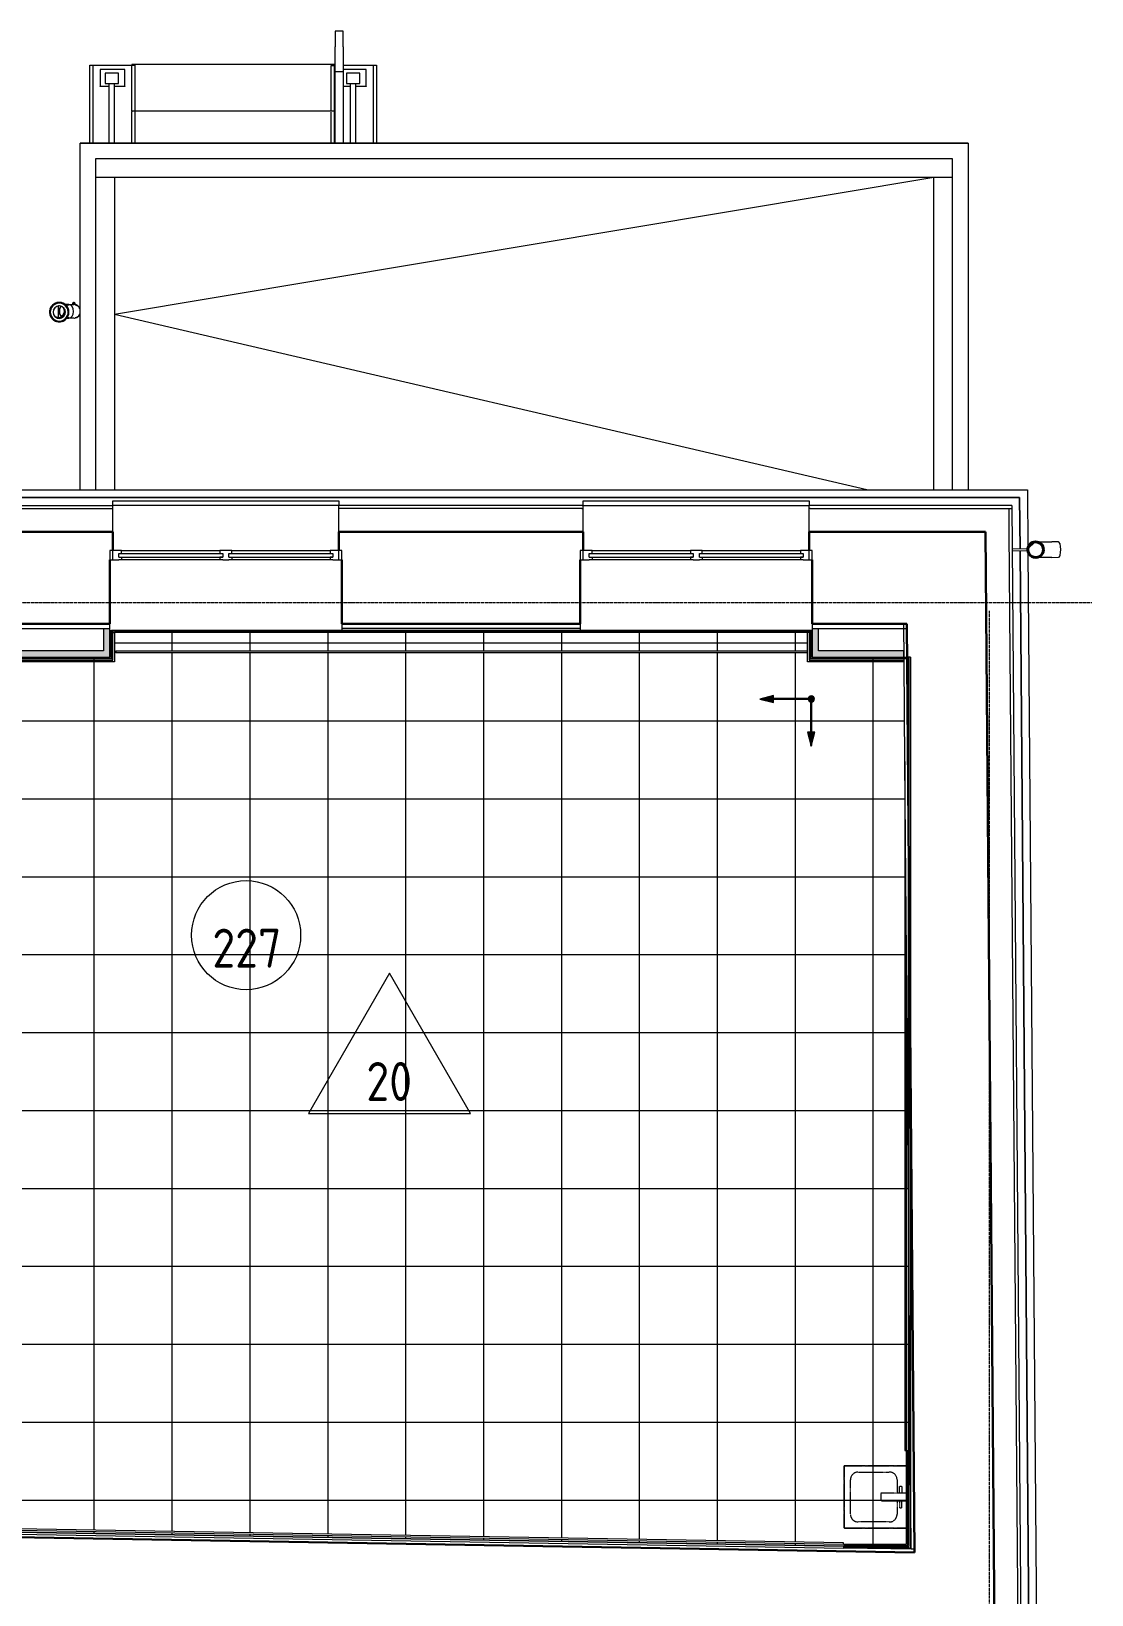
# Model space of a CAD drawing. Header units: millimetres. Extents: x -10915 to 60194, y -32941 to 46712.
# Drawn here: x 49198 to 56005, y 36678 to 46712 of the extents above; entities that cross this region are included whole.
import ezdxf

# ---------------------------------------------------------------- set-up
doc = ezdxf.new("R2010")
doc.units = ezdxf.units.MM
doc.linetypes.add('200_ШТРИХ_ш1п0_6_', pattern=[1.6, 1, -0.6])
doc.linetypes.add('ADSK_Линия сетки', pattern=[25, 20, -2.5, 0, -2.5])
for name, color, linetype, lineweight in [('_ Окна', 7, 'Continuous', 9), ('Каркас', 7, 'Continuous', 18), ('Крыша', 7, 'Continuous', 9), ('Лестницы', 7, 'Continuous', 9), ('Марки', 7, 'Continuous', 20), ('Марки помещений', 7, 'Continuous', 20), ('Обобщенные модели', 7, 'Continuous', 18), ('Ограждение', 7, 'Continuous', 9), ('Окна', 7, 'Continuous', 9), ('Оси', 7, 'Continuous', 9), ('Перекрытие штриховка', 7, 'Continuous', 18), ('Потолки', 7, 'Continuous', 9), ('Сантехника', 7, 'Continuous', 18), ('Стены внутренние', 7, 'Continuous', 18), ('Стены наружные', 7, 'Continuous', 18), ('Стены несущие', 7, 'Continuous', 30), ('Стены отделка', 7, 'Continuous', 30), ('Стены штриховка', 7, 'Continuous', 9), ('Узлы', 7, 'Continuous', 18)]:
    doc.layers.add(name, color=color, linetype=linetype, lineweight=lineweight)
doc.layers.add('Линии', color=7, linetype='Continuous', lineweight=9, true_color=0x00a600)
doc.styles.add('GOST Common_2', font='GOST_Common.ttf', dxfattribs={"width": 0.9, "height": 250})

# ---------------------------------------------------------------- blocks, each defined once
blk = doc.blocks.new('Водосток - Тип 1 _карниз больше 490мм_-5171559-План полов 2-го этажа')
at = {"layer": 'Обобщенные модели', "lineweight": 9}
h = blk.add_hatch(dxfattribs=at)
h.set_pattern_fill('FP_15', color=256, style=0, pattern_type=2)
h.set_pattern_definition([(134.537, (43058.06, -55833.66), (-106.91965, -105.20546), [])])
h.paths.add_polyline_path([(175, 160), (173, 174), (168, 185), (160, 195), (150, 203), (138, 208), (125, 210), (112, 208), (100, 203), (90, 195), (82, 185), (77, 173), (75, 160), (77, 147), (82, 135), (90, 125), (100, 117), (112, 112), (127, 110), (142, 113), (150, 117), (160, 125), (170, 138), (174, 149)])
at = {"layer": 'Обобщенные модели'}
for p, q in [((75, 306), (75, 264)), ((175, 264), (175, 306)), ((120, 109), (120, 10)), ((130, 10), (130, 109))]:
    blk.add_line(p, q, dxfattribs=at)
at = {"layer": 'Обобщенные модели', "flags": 128}
for points in [[(75, 173), (75, 174), (75, 177), (75, 180), (75, 183), (75, 186), (75, 190), (75, 193), (75, 197), (75, 201), (75, 205), (75, 210), (75, 214), (75, 219), (75, 224), (75, 229), (75, 234), (75, 239), (75, 245), (75, 250), (75, 256), (75, 261), (75, 264)], [(175, 264), (175, 258), (175, 252), (175, 247), (175, 242), (175, 236), (175, 231), (175, 226), (175, 221), (175, 216), (175, 212), (175, 207), (175, 203), (175, 199), (175, 195), (175, 191), (175, 188), (175, 184), (175, 181), (175, 178), (175, 175), (175, 173)]]:
    blk.add_lwpolyline(points, dxfattribs=at)
at = {"layer": 'Обобщенные модели'}
for radius, start, end in [(52, 90, 270), (50, 113.3059, 115.7143), (52, 270, 90), (50, 64.2857, 66.6941), (50, 167.1429, 168.9964), (50, 191.0036, 192.8571), (50, 139.417, 143.7992), (50, 216.2008, 220.583), (50, 244.2857, 246.6941), (50, 293.3059, 295.7143), (50, 36.2008, 40.583), (50, 319.417, 323.7992), (50, 11.0036, 12.8571), (50, 347.1429, 348.9964)]:
    blk.add_arc((125, 160), radius, start, end, dxfattribs=at)
at = {"layer": 'Обобщенные модели', "lineweight": 40}
for start, end in [(90, 270), (270, 90)]:
    blk.add_arc((125, 160), 50, start, end, dxfattribs=at)
at = {"layer": 'Обобщенные модели'}
for start_param, end_param in [(4.712389, 6.283185), (3.141593, 4.712389)]:
    blk.add_ellipse((125, 306), major_axis=(-50, 0), ratio=0.309017, start_param=start_param, end_param=end_param, dxfattribs=at)
blk = doc.blocks.new('TN_ПВС 125-82_Водосточная труба - TN_ПВС 125-82_Водосточная труба-V39-План полов 2-го этажа')
at = {"layer": 'Обобщенные модели'}
for start, end in [(165, 167.3627), (12.6373, 15)]:
    blk.add_arc((0, 0), 41.1, start, end, dxfattribs=at)
blk = doc.blocks.new('_ Хомут универсальный - _ Хомут универсальный-2851609-План полов 2-го этажа')
at = {"layer": 'Обобщенные модели'}
for p, q in [((-43, 2), (-57, 2)), ((-57, 2), (-57, -2)), ((-54, 6), (-50, 6)), ((-54, 6), (-54, 2)), ((-50, 6), (-46, 6)), ((-50, 6), (-50, 2)), ((-46, 6), (-46, 2)), ((-57, -2), (-43, -2)), ((-54, -2), (-54, -6)), ((-50, -6), (-54, -6)), ((-50, -2), (-50, -6)), ((-46, -6), (-50, -6)), ((-46, -2), (-46, -6))]:
    blk.add_line(p, q, dxfattribs=at)
for start, end in [(111.3503, 176.6899), (347.0829, 68.2915), (182.992, 192.1308)]:
    blk.add_arc((0, 0), 43.3, start, end, dxfattribs=at)
blk = doc.blocks.new('_ Колено трубы 135 - _ Колено трубы 135-2851610-План полов 2-го этажа')
at = {"layer": 'Обобщенные модели'}
for p, q in [((49439, 44958), (49416, 44958)), ((49471, 44956), (49439, 44956)), ((49426, 44871), (49439, 44871)), ((49439, 44872), (49471, 44872))]:
    blk.add_line(p, q, dxfattribs=at)
for start, end in [(68.2945, 76.876), (52.8085, 64.4934), (285, 292.1092), (296.6919, 306.8379), (323.0349, 330), (24.256, 30)]:
    blk.add_arc((49471, 44914), 42, start, end, dxfattribs=at)
for start_param, end_param in [(4.712389, 6.283185), (3.141593, 4.712389)]:
    blk.add_ellipse((49439, 44914), major_axis=(0, 43.4), ratio=0.707107, start_param=start_param, end_param=end_param, dxfattribs=at)
blk = doc.blocks.new('_ Колено трубы 135 - _ Колено трубы 135-V40-План полов 2-го этажа')
at = {"layer": 'Обобщенные модели'}
for p, q in [((-57, 39), (-67, 39)), ((-11, 42), (-19, 42)), ((0, 39), (0, -34)), ((-67, -39), (-50, -39))]:
    blk.add_line(p, q, dxfattribs=at)
for radius, start, end in [(43.4, 80.7867, 180), (43.4, 180, 193.3856), (41.1, 62.9733, 180), (41.1, 180, 212.1115), (38.8, 90, 231.5538), (38.8, 45.5734, 90)]:
    blk.add_arc((0, 0), radius, start, end, dxfattribs=at)
for major_axis, start_param, end_param in [((0, 36.8), 4.712389, 5.826963), ((0, 36.8), 3.665191, 4.712389), ((0, 38.8), 4.712389, 5.759587), ((0, 38.8), 4.712389, 5.759587), ((0, 42), 1.677414, 1.824597), ((0, 38.8), 3.708189, 4.712389), ((0, 38.8), 3.708189, 4.712389)]:
    blk.add_ellipse((-32, 0), major_axis=major_axis, ratio=0.707107, start_param=start_param, end_param=end_param, dxfattribs=at)
blk = doc.blocks.new('_ Водосточный слив с хомутом универсальным - _ Водосточный слив с хомутом универсальным-2862675-План полов 2-го этажа')
at = {"layer": 'Обобщенные модели'}
for start, end in [(92.7801, 105), (22.2814, 86.6773), (255, 337.7186)]:
    blk.add_arc((0, 0), 43.6, start, end, dxfattribs=at)
blk = doc.blocks.new('Ограждение крыльца 3 - Ограждение крыльца 1-1930270-План полов 2-го этажа')
at = {"layer": 'Ограждение'}
for p, q in [((51199, 46712), (51149, 46712)), ((51149, 46712), (51149, 46612)), ((51199, 46612), (51199, 46712)), ((51149, 46452), (51149, 46612)), ((51199, 46612), (51199, 46452)), ((49798, 46467), (49639, 46467)), ((49639, 46467), (49639, 46360)), ((49798, 46360), (49798, 46467)), ((51348, 46467), (51199, 46467)), ((51348, 46360), (51348, 46467)), ((49639, 46360), (49697, 46360)), ((49639, 46357), (49639, 46360)), ((49697, 46357), (49639, 46357)), ((49757, 46443), (49672, 46443)), ((49672, 46443), (49672, 46377)), ((49672, 46377), (49757, 46377)), ((49697, 45994), (49697, 46377)), ((49729, 46377), (49729, 45994)), ((49729, 46360), (49798, 46360)), ((49798, 46357), (49729, 46357)), ((49757, 46377), (49757, 46443)), ((49798, 46360), (49798, 46357)), ((51149, 45994), (51149, 46452)), ((51199, 46452), (51149, 46452)), ((51199, 46452), (51199, 45994)), ((51199, 46360), (51247, 46360)), ((51247, 46357), (51199, 46357)), ((51307, 46443), (51222, 46443)), ((51222, 46443), (51222, 46377)), ((51222, 46377), (51307, 46377)), ((51247, 45994), (51247, 46377)), ((51279, 46377), (51279, 45994)), ((51279, 46360), (51348, 46360)), ((51348, 46357), (51279, 46357)), ((51307, 46377), (51307, 46443)), ((51348, 46360), (51348, 46357))]:
    blk.add_line(p, q, dxfattribs=at)
blk = doc.blocks.new('Ворнока - Воронка выпускная ВК-В-D150_90-1946327-План полов 2-го этажа')
at = {"layer": 'Каркас', "lineweight": 9}
for radius, start, end in [(62.5, 90, 180), (62.5, 166.6589, 180), (62.5, 180, 270), (62.5, 180, 193.3411), (62.5, 136.6586, 163.3426), (57.5, 0, 180), (57.5, 162.0228, 180), (57.5, 180, 0), (57.5, 143.3544, 156.6454), (62.5, 106.6583, 133.3423), (57.5, 120, 137.9767), (40, 0, 180), (40, 180, 0), (40, 156.6904, 161.9791), (40, 138.0246, 143.3142), (57.5, 102.0228, 119.9993), (62.5, 90.7794, 103.342), (40, 96.6895, 101.9781), (57.5, 83.3545, 96.6454), (62.5, 0, 90), (62.5, 76.658, 90), (40, 78.0239, 83.3133), (57.5, 60, 77.9768), (62.5, 46.6577, 73.3417), (57.5, 42.0229, 59.9996), (40, 36.6886, 41.9775), (40, 18.0232, 23.3124), (62.5, 16.6574, 43.3414), (57.5, 23.3545, 36.6454), (57.5, 0, 17.977), (57.5, 342.023, 0), (62.5, 0, 13.3411), (62.5, 196.6574, 223.3414), (57.5, 180, 197.9772), (57.5, 203.3546, 216.6456), (57.5, 222.0233, 238.5595), (62.5, 226.6577, 253.3417), (40, 198.0209, 203.3096), (40, 216.6858, 221.9754), (57.5, 240.0007, 257.9772), (62.5, 256.658, 269.2206), (40, 258.0219, 263.3105), (57.5, 263.3546, 276.6455), (62.5, 270, 360), (62.5, 270, 283.3411), (40, 276.6867, 281.9761), (57.5, 282.0232, 300), (62.5, 286.6574, 313.3414), (57.5, 300.0004, 317.9771), (40, 318.0225, 323.3114), (40, 336.6876, 341.9768), (62.5, 316.6577, 343.3417), (57.5, 323.3546, 336.6455), (62.5, 346.658, 360)]:
    blk.add_arc((-500, 0), radius, start, end, dxfattribs=at)
blk = doc.blocks.new('окна_rehau_двупольное_2_фрамуги - 1490х2400 и 2410 _нов_ ок8-V43-План полов 2-го этажа')
at = {"layer": '_ Окна', "lineweight": 18}
for p, q in [((-669, 175), (-745, 175)), ((-745, 175), (-745, 115)), ((-745, 115), (-687, 115)), ((-687, 133), (-687, 157)), ((-687, 157), (-669, 157)), ((-687, 133), (-669, 133)), ((-669, 115), (-687, 115)), ((-669, 157), (-669, 175)), ((-669, 133), (-669, 115)), ((38, 175), (-38, 175)), ((-38, 175), (-38, 157)), ((-38, 157), (-20, 157)), ((-38, 133), (-38, 115)), ((-20, 133), (-38, 133)), ((-20, 115), (-38, 115)), ((-20, 157), (-20, 133)), ((-20, 115), (20, 115)), ((20, 133), (20, 157)), ((20, 157), (38, 157)), ((20, 133), (38, 133)), ((38, 115), (20, 115)), ((38, 157), (38, 175)), ((38, 133), (38, 115)), ((669, 175), (669, 157)), ((745, 175), (669, 175)), ((669, 157), (687, 157)), ((669, 133), (669, 115)), ((687, 133), (669, 133)), ((687, 115), (669, 115)), ((687, 157), (687, 133)), ((687, 115), (745, 115)), ((745, 115), (745, 175))]:
    blk.add_line(p, q, dxfattribs=at)
at = {"layer": '_ Окна'}
for p, q in [((-725, 115), (-725, 175)), ((-687, 133), (-20, 133)), ((-669, 157), (-38, 157)), ((20, 133), (687, 133)), ((38, 157), (669, 157)), ((725, 115), (725, 175))]:
    blk.add_line(p, q, dxfattribs=at)
at = {"layer": 'Окна'}
for p, q in [((-669, 175), (-38, 175)), ((-38, 115), (-669, 115)), ((38, 175), (669, 175)), ((669, 115), (38, 115))]:
    blk.add_line(p, q, dxfattribs=at)
blk = doc.blocks.new('SND_2D_Раковина - 400х400-V70-План полов 2-го этажа')
at = {"layer": 'Сантехника', "linetype": '200_ШТРИХ_ш1п0_6_'}
for p, q in [((-200, 180), (-200, -220)), ((-200, -220), (-200, 180)), ((-110, 120), (-25, 120)), ((-70, 150), (-25, 150)), ((-70, 135), (-70, 150)), ((-25, 135), (-70, 135)), ((-25, 180), (-25, 15)), ((25, 15), (25, 180)), ((70, 150), (25, 150)), ((25, 135), (70, 135)), ((25, 120), (110, 120)), ((70, 135), (70, 150)), ((200, -220), (200, 180)), ((200, 180), (200, -220)), ((-160, -130), (-160, 70)), ((-25, 15), (25, 15)), ((160, 70), (160, -130)), ((110, -180), (-110, -180)), ((-200, -220), (200, -220)), ((200, -220), (-200, -220))]:
    blk.add_line(p, q, dxfattribs=at)
for centre, start, end in [((-110, 70), 90, 180), ((110, 70), 0, 90), ((-110, -130), 180, 270), ((110, -130), 270, 0)]:
    blk.add_arc(centre, 50, start, end, dxfattribs=at)
blk = doc.blocks.new('ADSK_Марка_Помещение_ОдноЗначение - Номер-159740-План полов 2-го этажа')
at = {"layer": 'Марки помещений'}
blk.add_circle((0, 0), 3.5, dxfattribs=at)
blk = doc.blocks.new('ADSK_Марка_ПерекрытиеПол - Экземпляр_Отделка пола-158379-План полов 2-го этажа')
at = {"layer": 'Марки', "color": 1, "true_color": 0xff0000}
for p, q in [((0, 9), (-5.2, 0)), ((5.2, 0), (0, 9)), ((-5.2, 0), (5.2, 0))]:
    blk.add_line(p, q, dxfattribs=at)

msp = doc.modelspace()

# ---------------------------------------------------------------- hatches: boundary and pattern name
at = {"layer": 'Перекрытие штриховка', "lineweight": 9, "true_color": 0x787878}
h = msp.add_hatch(dxfattribs=at)
h.set_pattern_fill('FP_70', color=8, style=0, pattern_type=2)
h.set_pattern_definition([(0, (4102.2, 10785.6), (0, 500), []), (90, (4102.2, 10785.6), (-500, 3e-14), [])])
h.paths.add_polyline_path([(54815.567, 37602.815), (54828.567, 37602.815), (54828.567, 39182.228), (54815.567, 40789.604), (54815.567, 40293.971)])
h.paths.add_polyline_path([(47911.93, 36626.986), (47911.93, 36635.987), (47897.085, 36636.238), (47897.085, 36688.245), (47887.965, 36688.4), (47888.118, 36697.398), (47983.104, 36695.792), (47990.291, 37097.728), (54414.398, 36989.075), (54414.365, 36977.075), (54846.456, 36970.315), (54840.567, 37602.815), (54840.567, 36977.815), (54415.567, 36977.815), (54415.567, 37002.815), (54815.567, 37002.815), (54815.567, 37602.815), (54805.567, 37602.815), (54805.567, 42026.047), (54800.314, 42665.549), (54181.355, 42665.549), (54181.355, 42722.805), (49741.355, 42722.805), (49741.355, 42734.805), (54181.355, 42734.805), (54181.355, 42853.805), (49731.355, 42853.805), (49731.355, 42665.549), (48121.357, 42665.549), (48120.378, 42843.805), (45996.854, 42843.805), (45996.854, 37154.447), (46590.491, 37144.406), (46590.069, 37134.412), (45973.854, 37144.834), (45973.854, 37131.832), (46590.102, 37121.41), (46583.304, 36719.467), (46678.291, 36717.86), (46678.032, 36708.862), (46668.137, 36708.862), (46667.261, 36657.038), (46652.258, 36657.038), (46652.263, 36648.291), (46668.14, 36649.098), (46669.458, 36651.295), (46675.107, 36647.904), (46679.046, 36647.838), (46704.79, 36690.736), (46713.365, 36685.59), (46717.996, 36693.307), (46797.09, 36645.841), (47766.951, 36629.438), (47847.605, 36674.202), (47851.972, 36666.333), (47861.262, 36670.202), (47885.951, 36627.425), (47888.934, 36627.375), (47894.694, 36630.572), (47896.54, 36627.246), (47899.062, 36627.203)])
h.paths.add_polyline_path([(54411.786, 37002.122), (47990.122, 37110.733), (47990.943, 37120.72), (54411.955, 37012.12)])
h.paths.add_polyline_path([(45941.854, 37100.369), (45942.192, 37120.366), (45941.854, 37120.034)])
h.paths.add_polyline_path([(45971.854, 37129.866), (45973.854, 37131.832), (45971.854, 37131.832), (45971.854, 37130.035)])
h.paths.add_polyline_path([(45986.854, 37154.616), (45986.854, 42843.805), (45973.854, 42843.805), (45973.854, 37154.836)])
h.paths.add_polyline_path([(49574.39, 42675.549), (49721.355, 42675.549), (49721.355, 42863.805), (54191.355, 42863.805), (54191.355, 42734.805), (54199.355, 42734.805), (54199.355, 42866.805), (49713.355, 42866.805), (49713.355, 42685.549), (49711.355, 42684.424), (49711.355, 42683.549), (48141.357, 42683.549), (48141.357, 42685.549), (48139.357, 42685.549), (48139.357, 42866.805), (45996.854, 42866.805), (45996.854, 42853.805), (48131.357, 42853.805), (48131.357, 42675.549), (48527.506, 42675.549)])
h.paths.add_polyline_path([(54798.306, 42675.549), (54800.314, 42675.549), (54800.249, 42683.549), (54201.355, 42683.549), (54201.355, 42685.549), (54199.355, 42685.549), (54199.355, 42722.805), (54191.355, 42722.805), (54191.355, 42675.549), (54285.37, 42675.549)])
h.paths.add_polyline_path([(45986.854, 42853.805), (45986.854, 42866.805), (45973.854, 42866.805), (45973.857, 42853.805)])
h.paths.add_polyline_path([(45971.854, 42866.805), (45973.854, 42866.805), (45971.854, 42868.805)])
at = {"layer": 'Стены внутренние'}
for points in [[(49661.355, 42735.549), (49701.355, 42735.549), (49701.355, 42878.805), (49661.355, 42878.805), (49661.355, 42866.805)], [(54251.355, 42735.549), (54251.355, 42878.805), (54211.355, 42878.805), (54212.355, 42735.549)], [(48527.506, 42695.549), (49701.355, 42695.549), (49701.355, 42735.549), (48151.357, 42735.549), (48151.357, 42695.549)], [(54211.355, 42695.549), (54798.306, 42695.549), (54798.306, 42735.549), (54211.355, 42735.549), (54211.355, 42701.303)]]:
    msp.add_hatch(color=256, dxfattribs=at).paths.add_polyline_path(points)
at = {"layer": 'Узлы', "true_color": 0xff0000}
for points in [[(53962.563, 42403.966), (53962.563, 42449.574), (53874.393, 42425.949)], [(54204.608, 42407.189), (54211.355, 42408.521), (54214.608, 42409.868), (54218.75, 42413.046), (54221.928, 42417.189), (54223.926, 42422.012), (54224.608, 42427.189), (54223.926, 42432.365), (54221.928, 42437.189), (54218.75, 42441.331), (54211.355, 42445.857), (54209.784, 42446.507), (54201.355, 42446.76), (54199.431, 42446.507), (54191.355, 42442.013), (54190.466, 42441.331), (54187.287, 42437.189), (54185.289, 42432.365), (54184.608, 42427.189), (54185.289, 42422.012), (54187.287, 42417.189), (54191.355, 42412.364), (54194.608, 42409.868), (54201.355, 42407.617)], [(54204.608, 42124.367), (54226.591, 42212.537), (54180.983, 42212.537), (54201.355, 42136.508)]]:
    msp.add_hatch(color=1, dxfattribs=at).paths.add_polyline_path(points)

# ---------------------------------------------------------------- linework, layer by layer
at = {"layer": 'Крыша'}
for p in [(54990.98, 45773.523), (54561.786, 43768.805)]:
    msp.add_line(p, (49730.98, 44894.359), dxfattribs=at)
at = {"layer": 'Лестницы'}
for p, q in [((51143.559, 46498.805), (49843.559, 46498.805)), ((49843.559, 46498.805), (49843.559, 46493.523)), ((51143.559, 46498.805), (49843.559, 46498.805)), ((51143.559, 46498.805), (51143.559, 46493.523)), ((49843.559, 46198.805), (49843.559, 46193.523)), ((51143.559, 46198.805), (49843.559, 46198.805)), ((51143.559, 46198.805), (49843.559, 46198.805)), ((51143.559, 46198.805), (51143.559, 46193.523))]:
    msp.add_line(p, q, dxfattribs=at)
at = {"layer": 'Линии', "color": 1, "lineweight": 18, "true_color": 0xff0000}
for p, q in [((53962.563, 42449.574), (53874.393, 42425.949)), ((53962.563, 42403.966), (53962.563, 42449.574)), ((53874.393, 42425.949), (53962.563, 42403.966)), ((54180.983, 42212.537), (54204.608, 42124.367)), ((54226.591, 42212.537), (54180.983, 42212.537)), ((54204.608, 42124.367), (54226.591, 42212.537))]:
    msp.add_line(p, q, dxfattribs=at)
at = {"layer": 'Линии', "color": 1, "lineweight": 30, "true_color": 0xff0000}
for q in [(53904.608, 42427.189), (54204.608, 42127.189)]:
    msp.add_line((54204.608, 42427.189), q, dxfattribs=at)
at = {"layer": 'Линии', "color": 1, "lineweight": 18, "true_color": 0xff0000}
for start, end in [(0, 180), (180, 0)]:
    msp.add_arc((54204.608, 42427.189), 20, start, end, dxfattribs=at)
at = {"layer": 'Оси', "linetype": 'ADSK_Линия сетки'}
for p, q in [((-10114.729, 43045), (56004.853, 43045)), ((55349.565, -5289.091), (55349.565, 42991.845))]:
    msp.add_line(p, q, dxfattribs=at)
at = {"layer": 'Потолки'}
msp.add_line((55210.98, 45993.803), (49510.98, 45993.803), dxfattribs=at)
at = {"layer": 'Стены внутренние'}
for p, q in [((49593.559, 46493.523), (49843.559, 46493.523)), ((51143.559, 46198.805), (51143.559, 46493.523)), ((51143.559, 46493.523), (51148.863, 46493.523)), ((51198.863, 46493.523), (51393.559, 46493.523)), ((51143.559, 45993.803), (51143.559, 46193.523)), ((55110.98, 45773.523), (49610.98, 45773.523)), ((49730.98, 45773.523), (49730.98, 43768.805)), ((54990.98, 43768.805), (54990.98, 45773.523)), ((49721.355, 42863.805), (51191.355, 42863.805)), ((49721.355, 42853.805), (49721.355, 42863.805)), ((51191.355, 42853.805), (49731.355, 42853.805)), ((52721.355, 42863.805), (54191.355, 42863.805)), ((54181.355, 42853.805), (52721.355, 42853.805)), ((54191.355, 42853.805), (54191.355, 42863.805)), ((49741.355, 42734.805), (54181.355, 42734.805)), ((49741.355, 42734.805), (49741.355, 42722.805)), ((54181.355, 42722.805), (49741.355, 42722.805)), ((54191.355, 42734.805), (54199.355, 42734.805)), ((54199.355, 42722.805), (54191.355, 42722.805))]:
    msp.add_line(p, q, dxfattribs=at)
at = {"layer": 'Стены наружные'}
for p, q in [((49573.559, 45993.803), (49573.559, 46493.523)), ((49573.559, 46493.523), (49593.559, 46493.523)), ((49593.559, 46493.523), (49593.559, 45993.803)), ((49843.559, 46198.805), (49843.559, 46493.523)), ((49843.559, 46493.523), (49863.559, 46493.523)), ((49863.559, 46493.523), (49863.559, 46198.805)), ((51123.559, 46198.805), (51123.559, 46491.023)), ((51123.559, 46491.023), (51143.559, 46491.023)), ((51393.559, 45993.803), (51393.559, 46493.523)), ((51393.559, 46493.523), (51413.559, 46493.523)), ((51413.559, 46493.523), (51413.559, 45993.803)), ((49843.559, 45993.803), (49843.559, 46194.587)), ((49863.559, 46194.587), (49863.559, 45993.803)), ((51123.559, 45993.803), (51123.559, 46192.087)), ((49510.98, 45993.523), (55210.98, 45993.523)), ((49510.98, 43768.805), (49510.98, 45993.523)), ((55210.98, 45993.523), (55210.98, 43768.805)), ((55110.98, 45893.523), (49610.98, 45893.523)), ((49610.98, 45893.523), (49610.98, 43768.805)), ((55110.98, 43768.805), (55110.98, 45893.523)), ((45161.854, 43768.805), (55591.497, 43768.805)), ((55591.497, 43768.805), (55594.537, 43392.855)), ((45211.854, 43718.805), (55541.901, 43718.805)), ((55541.9, 43718.805), (45211.854, 43718.805)), ((49721.355, 43668.805), (49721.355, 43698.805)), ((49721.355, 43698.805), (51171.355, 43698.805)), ((51171.355, 43668.805), (49721.355, 43668.805)), ((51171.355, 43698.805), (51171.355, 43668.805)), ((52741.355, 43668.805), (52741.355, 43698.805)), ((52741.355, 43698.805), (54191.355, 43698.805)), ((52741.355, 43668.805), (54191.355, 43668.805)), ((54191.355, 43698.805), (54191.355, 43668.805)), ((55544.572, 43388.343), (55541.9, 43718.805)), ((55541.901, 43718.805), (55544.573, 43388.343)), ((55629.033, 32945.272), (55544.647, 43379.041)), ((55544.648, 43379.041), (55629.034, 32945.272)), ((55594.679, 43375.339), (55678.998, 32949.783)), ((51191.355, 42866.805), (49713.355, 42866.805)), ((54199.355, 42866.805), (52721.355, 42866.805))]:
    msp.add_line(p, q, dxfattribs=at)
at = {"layer": 'Стены несущие'}
for p, q in [((49721.355, 43498.805), (48131.357, 43498.805)), ((49721.355, 43498.805), (49721.355, 43378.805)), ((51171.355, 43498.805), (51171.355, 43378.805)), ((51171.355, 43498.805), (52741.355, 43498.805)), ((52741.355, 43378.805), (52741.355, 43498.805)), ((54191.355, 43498.805), (55323.673, 43498.805)), ((54191.355, 43498.805), (54191.355, 43378.805)), ((55323.673, 43498.805), (55383.721, 36074.143)), ((49701.355, 42908.805), (49701.355, 43318.805)), ((51191.355, 43318.805), (51191.355, 42908.805)), ((52721.355, 42908.805), (52721.355, 43318.805)), ((54211.355, 43318.805), (54211.355, 42908.805)), ((49701.355, 42908.805), (48151.357, 42908.805)), ((52721.355, 42908.805), (51191.355, 42908.805)), ((54211.355, 42908.805), (54818.428, 42908.805)), ((54818.428, 42908.805), (54866.626, 36949.422)), ((47989.361, 37065.739), (54866.626, 36949.422))]:
    msp.add_line(p, q, dxfattribs=at)
at = {"layer": 'Стены отделка', "lineweight": 9}
for p, q in [((48131.357, 43668.805), (49721.355, 43668.805)), ((49721.355, 43498.805), (49721.355, 43668.805)), ((52741.355, 43668.805), (51171.355, 43668.805)), ((51171.355, 43498.805), (51171.355, 43668.805)), ((52732.355, 43648.805), (52741.355, 43648.805)), ((52741.355, 43498.805), (52741.355, 43668.805)), ((55492.303, 43668.805), (54191.355, 43668.805)), ((54191.355, 43498.805), (54191.355, 43668.805)), ((54197.355, 43648.805), (54191.355, 43648.805)), ((55472.464, 43648.805), (55473.678, 43498.805)), ((55492.303, 43668.805), (55553.716, 36075.517)), ((55323.673, 43498.805), (55323.673, 43498.805)), ((48151.357, 42878.805), (49661.355, 42878.805)), ((49661.355, 42878.805), (49661.355, 42735.549)), ((49661.355, 42878.805), (49701.355, 42878.805)), ((49701.355, 42695.549), (49701.355, 42908.805)), ((49701.355, 42866.805), (49713.355, 42866.805)), ((49713.355, 42866.805), (49713.355, 42685.549)), ((49721.355, 42675.549), (49721.355, 42853.805)), ((49721.355, 42853.805), (49731.355, 42853.805)), ((49731.355, 42853.805), (49731.355, 42665.549)), ((51191.355, 42908.805), (51191.355, 42866.805)), ((51191.355, 42878.805), (51192.355, 42878.805)), ((52721.355, 42866.805), (51191.355, 42866.805)), ((51191.355, 42863.805), (52721.355, 42863.805)), ((51191.355, 42863.805), (51191.355, 42853.805)), ((52721.355, 42853.805), (51191.355, 42853.805)), ((52721.355, 42908.805), (52721.355, 42866.805)), ((52721.355, 42863.805), (52721.355, 42853.805)), ((54181.355, 42665.549), (54181.355, 42853.805)), ((54191.355, 42853.805), (54181.355, 42853.805)), ((54191.355, 42853.805), (54191.355, 42675.549)), ((54199.355, 42685.549), (54199.355, 42866.805)), ((54211.355, 42866.805), (54199.355, 42866.805)), ((54211.355, 42908.805), (54211.355, 42695.549)), ((54211.355, 42878.805), (54817.911, 42878.805)), ((54251.355, 42735.549), (54251.355, 42878.805)), ((54818.428, 42908.809), (54798.428, 42908.647)), ((54800.314, 42675.549), (54798.428, 42908.647)), ((54817.911, 42908.805), (54817.911, 42878.805)), ((54818.428, 42908.809), (54818.428, 42908.805)), ((49731.355, 42665.549), (48121.357, 42665.549)), ((48131.357, 42675.549), (49721.355, 42675.549)), ((49711.355, 42683.549), (48141.357, 42683.549)), ((48151.357, 42695.549), (49701.355, 42695.549)), ((49661.355, 42735.549), (48191.357, 42735.549)), ((54800.394, 42665.549), (54181.355, 42665.549)), ((54191.355, 42675.549), (54800.314, 42675.549)), ((54820.25, 42683.549), (54201.355, 42683.549)), ((54211.355, 42695.549), (54820.152, 42695.549)), ((54798.306, 42735.549), (54251.355, 42735.549)), ((54798.306, 42695.549), (54798.306, 42735.549)), ((54805.567, 42026.047), (54800.394, 42665.549)), ((54828.567, 37602.815), (54828.567, 42695.549)), ((54840.567, 42695.549), (54828.567, 42695.549)), ((54840.567, 42695.549), (54840.567, 36977.815)), ((54805.567, 42026.047), (54805.567, 37602.815)), ((54846.457, 36970.153), (54815.567, 40789.604)), ((54815.567, 37002.815), (54815.567, 40789.604)), ((54805.567, 37602.815), (54840.567, 37602.815)), ((54414.398, 36989.075), (47989.902, 37097.734)), ((47990.122, 37110.733), (54411.786, 37002.122)), ((54411.955, 37012.12), (47990.291, 37120.731)), ((54411.786, 37002.122), (54411.955, 37012.12)), ((54414.196, 36977.077), (54414.398, 36989.075)), ((54866.964, 36969.419), (54414.196, 36977.077)), ((54415.567, 37002.815), (54815.567, 37002.815)), ((54415.567, 37002.815), (54415.567, 36977.815)), ((54840.567, 36977.815), (54415.567, 36977.815)), ((54866.457, 36970.315), (54846.457, 36970.153)), ((54866.626, 36949.422), (54866.964, 36969.419))]:
    msp.add_line(p, q, dxfattribs=at)
at = {"layer": 'Стены штриховка'}
for p, q in [((48131.357, 43648.805), (49721.355, 43648.805)), ((52732.355, 43648.805), (51171.355, 43648.805)), ((54197.355, 43648.805), (55492.465, 43648.805)), ((55473.678, 43498.805), (55533.716, 36075.356)), ((49711.355, 42683.549), (49711.355, 42866.805)), ((51191.355, 42868.805), (52721.355, 42868.805)), ((51192.355, 42878.805), (51192.355, 42878.805)), ((52721.355, 42878.805), (51192.355, 42878.805)), ((54201.355, 42866.805), (54201.355, 42683.549)), ((48139.357, 42685.549), (49713.355, 42685.549)), ((49711.355, 42683.549), (49713.355, 42683.549)), ((49713.355, 42683.549), (49713.355, 42685.549)), ((54199.355, 42685.549), (54820.233, 42685.549)), ((54199.355, 42685.549), (54199.355, 42683.549)), ((54199.355, 42683.549), (54201.355, 42683.549)), ((54800.394, 42665.549), (54800.314, 42675.549)), ((54830.567, 42695.549), (54830.567, 36987.815)), ((54815.567, 40789.604), (54805.567, 42026.047)), ((54824.567, 36993.815), (54824.567, 37602.815)), ((47989.699, 37085.736), (54414.196, 36977.077)), ((54414.365, 36987.076), (47989.868, 37095.735)), ((54415.567, 36993.815), (54824.567, 36993.815)), ((54415.567, 36987.815), (54830.567, 36987.815))]:
    msp.add_line(p, q, dxfattribs=at)

# ---------------------------------------------------------------- block references
at = {"layer": 'Каркас', "rotation": 180}
msp.add_blockref('Ворнока - Воронка выпускная ВК-В-D150_90-1946327-План полов 2-го этажа', (48877.253, 44909.305), dxfattribs=at)
at = {"layer": 'Марки', "color": 1, "true_color": 0xff0000, "xscale": 99.99999999999993, "yscale": 99.99999999999993, "zscale": 99.99999999999993}
msp.add_blockref('ADSK_Марка_ПерекрытиеПол - Экземпляр_Отделка пола-158379-План полов 2-го этажа', (51496.29, 39767.304), dxfattribs=at)
at = {"layer": 'Марки помещений', "xscale": 99.99999999999993, "yscale": 99.99999999999993, "zscale": 99.99999999999993}
msp.add_blockref('ADSK_Марка_Помещение_ОдноЗначение - Номер-159740-План полов 2-го этажа', (50576.72, 40911.015), dxfattribs=at)
at = {"layer": 'Обобщенные модели'}
for name, p, rotation in [('_ Колено трубы 135 - _ Колено трубы 135-V40-План полов 2-го этажа', (49371.985, 44914.305), 180), ('_ Хомут универсальный - _ Хомут универсальный-2851609-План полов 2-го этажа', (49470.98, 44914.305), 269.9999999999997), ('TN_ПВС 125-82_Водосточная труба - TN_ПВС 125-82_Водосточная труба-V39-План полов 2-го этажа', (49470.98, 44914.305), 269.9999999999997), ('Водосток - Тип 1 _карниз больше 490мм_-5171559-План полов 2-го этажа', (55483.602, 43508.203), 270.4633818725631)]:
    msp.add_blockref(name, p, dxfattribs=dict(at, rotation=rotation))
for name, p in [('_ Колено трубы 135 - _ Колено трубы 135-2851610-План полов 2-го этажа', (0, 0)), ('_ Водосточный слив с хомутом универсальным - _ Водосточный слив с хомутом универсальным-2862675-План полов 2-го этажа', (49470.98, 44914.305))]:
    msp.add_blockref(name, p, dxfattribs=at)
at = {"layer": 'Ограждение'}
msp.add_blockref('Ограждение крыльца 3 - Ограждение крыльца 1-1930270-План полов 2-го этажа', (0, 0), dxfattribs=at)
at = {"layer": 'Окна'}
for p in [(50446.355, 43203.805), (53466.355, 43203.805)]:
    msp.add_blockref('окна_rehau_двупольное_2_фрамуги - 1490х2400 и 2410 _нов_ ок8-V43-План полов 2-го этажа', p, dxfattribs=at)
at = {"layer": 'Сантехника', "linetype": '200_ШТРИХ_ш1п0_6_', "rotation": 269.9999999999997}
msp.add_blockref('SND_2D_Раковина - 400х400-V70-План полов 2-го этажа', (54635.567, 37305), dxfattribs=at)

# ---------------------------------------------------------------- texts
at = {"layer": 'Марки', "color": 1, "lineweight": 9, "true_color": 0xff0000, "insert": (51495.258, 39971.729), "char_height": 250, "width": 327.6, "attachment_point": 5, "line_spacing_factor": 1.022766, "style": 'GOST Common_2'}
msp.add_mtext('\\pxqc,t1.44,2.88,4.32,5.76,7.2,8.64,10.08,11.52,12.96,14.4,15.84,17.28,18.72,20.16,21.6,23.04,24.48,25.92,27.36,28.8,30.24,31.68,33.12,34.56,36,37.44,38.88,40.32,41.76,43.2,44.64,46.08;{20}', dxfattribs=at)
at = {"layer": 'Марки помещений', "lineweight": 9, "insert": (50581.662, 40827.433), "char_height": 250, "width": 488.7, "attachment_point": 5, "line_spacing_factor": 1.022766, "style": 'GOST Common_2'}
msp.add_mtext('\\pxqc,t1.8,3.6,5.4,7.2,9,10.8,12.6,14.4,16.2,18,19.8,21.6,23.4,25.2,27,28.8,30.6,32.4,34.2,36,37.8,39.6,41.4,43.2,45,46.8,48.6,50.4,52.2,54,55.8,57.6;{227}', dxfattribs=at)

doc.saveas('drawing.dxf')
